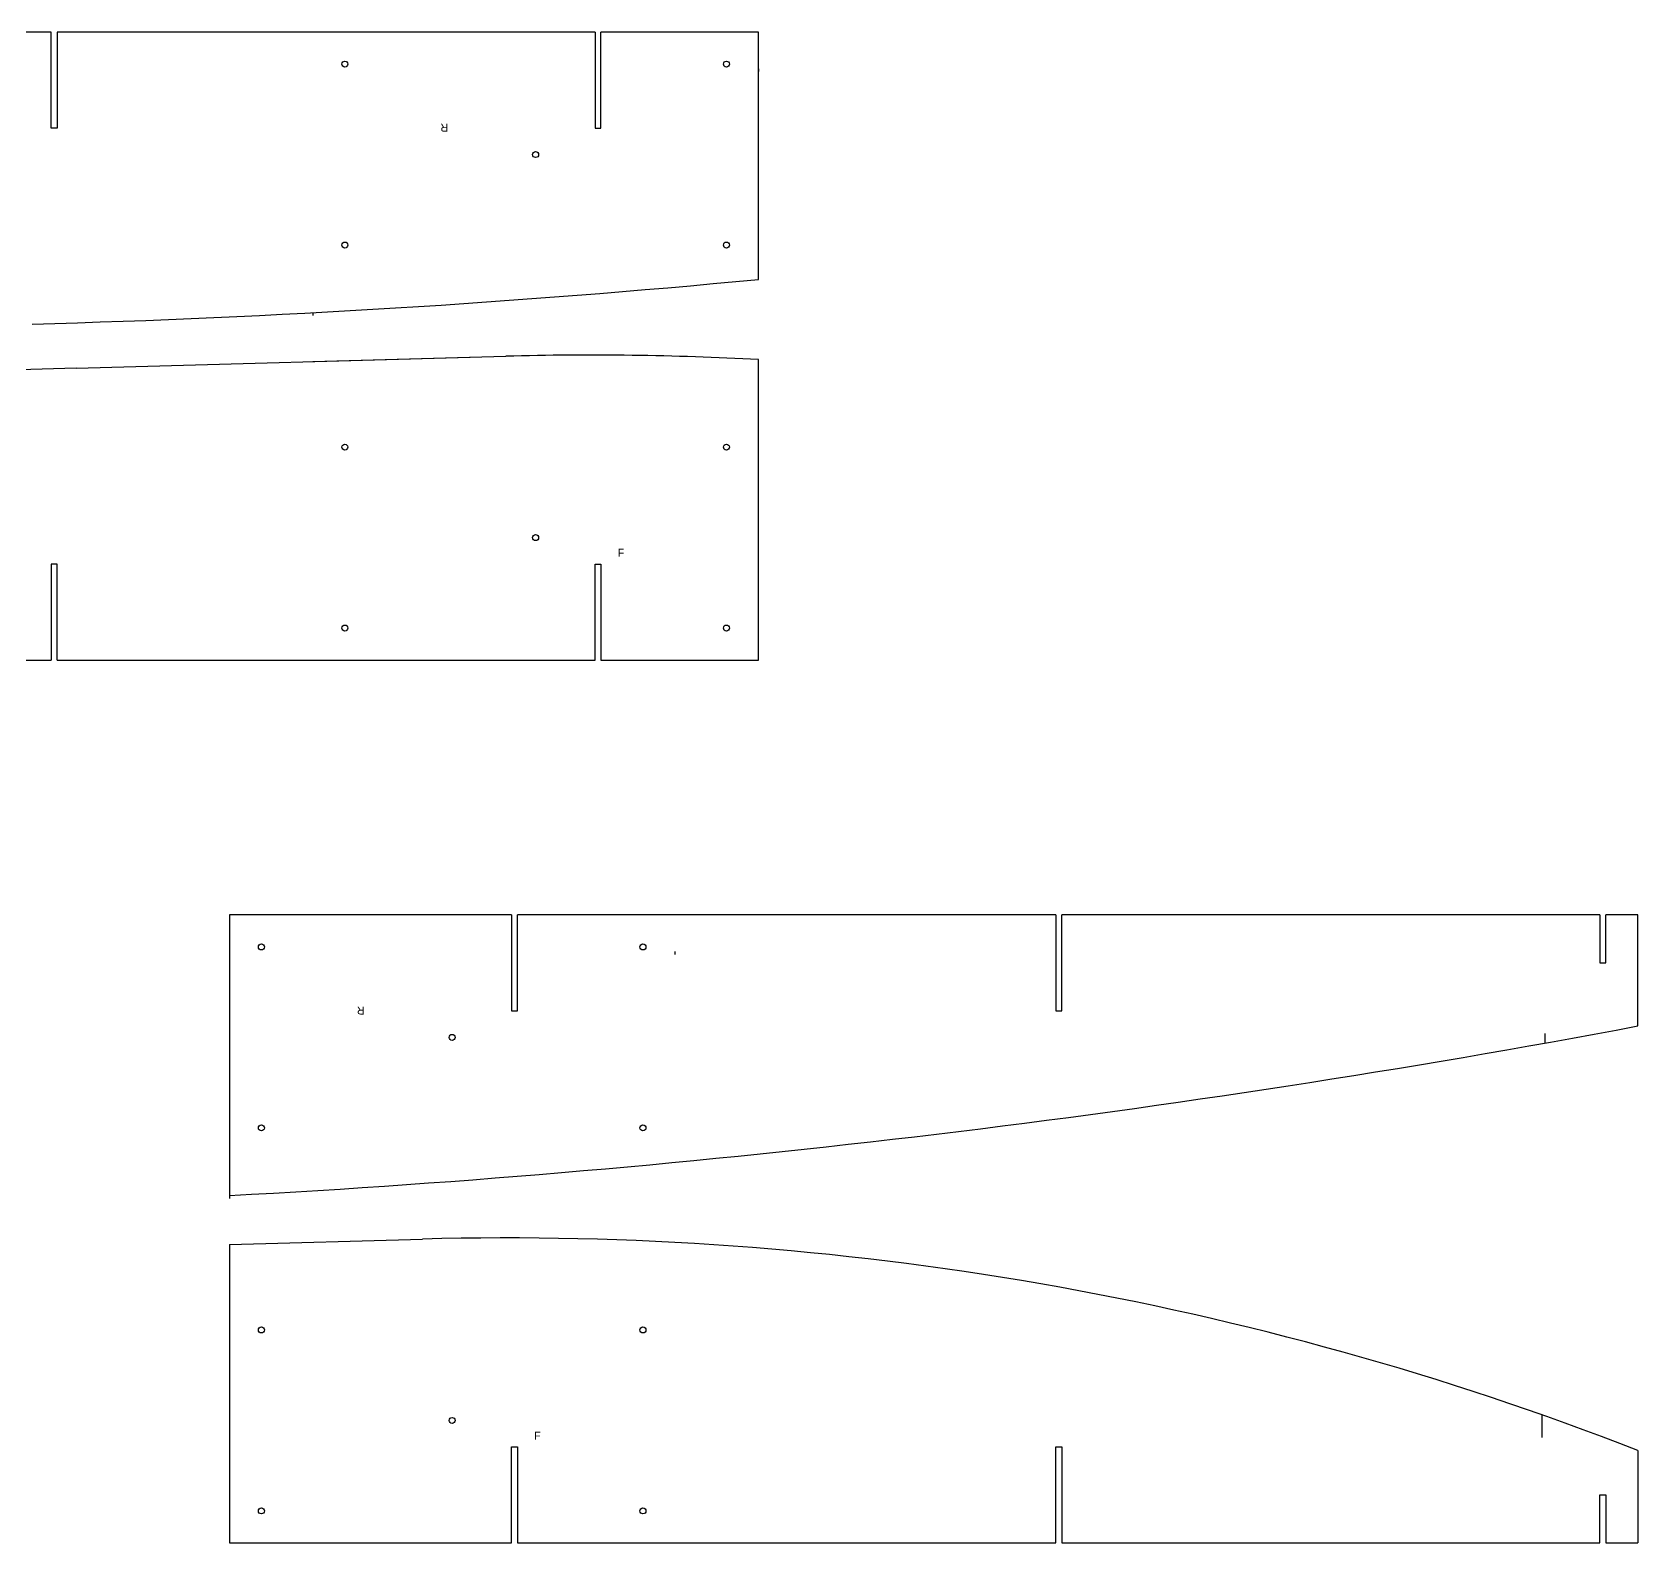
# Model space of a CAD drawing. Header units: inches. Extents: x -269 to 1350, y -37 to 699.
# Drawn here: x 747.9 to 848.2, y 77.9 to 172.3 of the extents above; entities that cross this region are included whole.
import ezdxf

# ---------------------------------------------------------------- set-up
doc = ezdxf.new("R2010")
doc.units = ezdxf.units.IN
doc.header["$MEASUREMENT"] = 0

msp = doc.modelspace()

# ---------------------------------------------------------------- linework, layer by layer
at = {"color": 7, "linetype": 'Continuous', "lineweight": 25}
for p, q in [((750.681585, 151.301355), (777.521835, 152.039342)), ((765.461548, 151.707738), (777.521835, 152.039342)), ((842.46353, 109.123675), (842.447238, 109.716191)), ((760.245833, 96.534553), (772.306121, 96.866156)), ((760.245833, 96.534553), (772.306121, 96.866156)), ((842.245833, 85.887476), (842.245833, 84.464732)), ((848.245833, 83.660769), (848.245833, 77.882528))]:
    msp.add_line(p, q, dxfattribs=at)
for points in [[(749.117373, 172.296861), (715.513198, 172.296861)], [(749.487373, 172.296861), (749.487373, 166.296861), (749.117373, 166.296861), (749.117373, 172.296861)], [(783.091548, 172.296861), (749.487373, 172.296861)], [(783.091548, 172.296861), (765.461548, 172.296861)], [(783.091548, 172.296861), (783.091548, 166.296861), (783.461548, 166.296861), (783.461548, 172.296861)], [(793.302373, 156.84114), (793.302373, 172.296861), (783.461548, 172.296861)], [(793.302373, 172.296861), (783.461548, 172.296861)], [(793.302373, 170.006208), (793.302373, 169.827733)], [(793.302373, 170.006208), (793.302373, 169.827733)], [(765.461548, 154.763316), (765.461548, 154.584841)], [(765.461548, 154.763316), (765.461548, 154.584841)], [(783.461548, 133.055714), (793.302373, 133.055714), (793.302373, 151.832105)], [(749.487373, 133.055714), (749.487373, 139.055714), (749.117373, 139.055714), (749.117373, 133.055714)], [(783.091548, 133.055714), (783.091548, 139.055714), (783.461548, 139.055714), (783.461548, 133.055714)], [(715.513198, 133.055714), (749.117373, 133.055714)], [(749.487373, 133.055714), (783.091548, 133.055714)], [(765.461548, 133.055714), (783.091548, 133.055714)], [(783.461548, 133.055714), (793.302373, 133.055714)], [(777.875833, 117.123675), (760.245833, 117.123675)], [(777.875833, 117.123675), (760.245833, 117.123675), (760.245833, 99.411655)], [(777.875833, 117.123675), (777.875833, 111.123675), (778.245833, 111.123675), (778.245833, 117.123675)], [(788.086658, 117.123675), (778.245833, 117.123675)], [(811.875833, 117.123675), (778.245833, 117.123675)], [(811.875833, 117.123675), (811.875833, 111.123675), (812.245833, 111.123675), (812.245833, 117.123675)], [(845.875833, 117.123675), (812.245833, 117.123675)], [(845.875833, 117.123675), (845.875833, 114.123675), (846.245833, 114.123675), (846.245833, 117.123675)], [(848.245833, 110.185392), (848.245833, 117.123675), (846.245833, 117.123675)], [(788.086658, 114.833023), (788.086658, 114.654548)], [(788.086658, 114.833023), (788.086658, 114.654548)], [(760.245833, 96.534553), (760.245833, 77.882528), (777.875833, 77.882528)], [(777.875833, 77.882528), (777.875833, 83.882528), (778.245833, 83.882528), (778.245833, 77.882528)], [(811.875833, 77.882528), (811.875833, 83.882528), (812.245833, 83.882528), (812.245833, 77.882528)], [(845.875833, 77.882528), (845.875833, 80.882528), (846.245833, 80.882528), (846.245833, 77.882528)], [(760.245833, 77.882528), (777.875833, 77.882528)], [(778.245833, 77.882528), (788.086658, 77.882528)], [(778.245833, 77.882528), (811.875833, 77.882528)], [(812.245833, 77.882528), (845.875833, 77.882528)], [(846.245833, 77.882528), (848.245833, 77.882528)]]:
    msp.add_lwpolyline(points)
for centre in [(767.461548, 170.296861), (767.461548, 170.296861), (791.302373, 170.296861), (791.302373, 170.296861), (779.38196, 164.644624), (779.38196, 164.644624), (767.461548, 158.992388), (767.461548, 158.992388), (791.302373, 158.992388), (791.302373, 158.992388), (767.461548, 146.360186), (767.461548, 146.360186), (791.302373, 146.360186), (791.302373, 146.360186), (779.38196, 140.70795), (779.38196, 140.70795), (767.461548, 135.055714), (767.461548, 135.055714), (791.302373, 135.055714), (791.302373, 135.055714), (762.245833, 115.123675), (762.245833, 115.123675), (786.086658, 115.123675), (786.086658, 115.123675), (774.166246, 109.471439), (774.166246, 109.471439), (762.245833, 103.819203), (762.245833, 103.819203), (786.086658, 103.819203), (786.086658, 103.819203), (762.245833, 91.187001), (762.245833, 91.187001), (786.086658, 91.187001), (786.086658, 91.187001), (774.166246, 85.534765), (774.166246, 85.534765), (762.245833, 79.882528), (762.245833, 79.882528), (786.086658, 79.882528), (786.086658, 79.882528)]:
    msp.add_circle(centre, 0.1875)
for centre, radius, start, end in [((729.496582, 824.217943), 670.42, 271.574980049, 275.461269184), ((782.862605, -42.202177), 194.314928, 86.92024309, 91.57498005), ((782.862605, -42.202177), 194.314928, 86.92024309, 91.57498005), ((769.108163, -518.865368), 670.42, 91.574980049, 95.461269184), ((724.280868, 769.044757), 670.42, 273.07513256, 280.655676815), ((777.646891, -97.375362), 194.314928, 68.69563081, 91.57498005)]:
    msp.add_arc(centre, radius, start, end, dxfattribs=at)

# ---------------------------------------------------------------- texts
for p in [(773.913154, 166.576613), (773.913154, 166.576613), (768.697439, 111.403427), (768.697439, 111.403427)]:
    msp.add_text('R', height=0.5, rotation=180).set_placement(p)
for p in [(784.505203, 139.505164), (784.505203, 139.505164), (779.289489, 84.331979), (779.289489, 84.331979)]:
    msp.add_text('F', height=0.5).set_placement(p)

doc.saveas('drawing.dxf')
